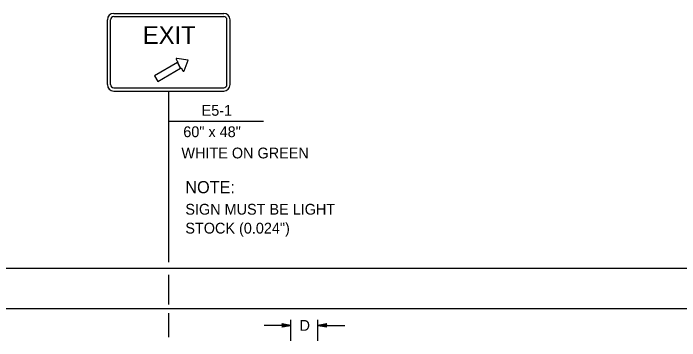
# Model space of a CAD drawing. Extents: x 499945 to 500993, y 499985 to 500645.
# Drawn here: x 500389.7 to 500636.9, y 500175.6 to 500296.9 of the extents above; entities that cross this region are included whole.
import ezdxf

# ---------------------------------------------------------------- set-up
doc = ezdxf.new("R2010")
doc.units = 0
for name, color, linetype in [('1', 7, 'Continuous'), ('24', 7, 'Continuous'), ('5', 7, 'Continuous'), ('56', 7, 'Continuous'), ('60', 7, 'Continuous')]:
    doc.layers.add(name, color=color, linetype=linetype)

msp = doc.modelspace()

# ---------------------------------------------------------------- linework, layer by layer
at = {"layer": '1'}
for p, q in [((500447.38, 500204.71), (500447.38, 500268.14)), ((500168.84, 500202.51), (500754.89, 500202.51)), ((500447.38, 500189.06), (500447.38, 500200.04)), ((500168.84, 500187.52), (500754.89, 500187.52)), ((500447.38, 500176.87), (500447.38, 500185.81)), ((500492.73, 500175.62), (500492.73, 500183.28)), ((500502.72, 500175.62), (500502.72, 500183.28)), ((500492.73, 500181.28), (500482.73, 500181.28)), ((500502.72, 500181.28), (500512.71, 500181.28))]:
    msp.add_line(p, q, dxfattribs=at)
at = {"layer": '24'}
for points in [[(500492.73, 500181.28), (500489.38, 500181.87), (500490.18, 500181.28), (500489.39, 500180.7), (500492.73, 500181.28), (500492.5, 500181.28), (500489.47, 500181.83), (500490.24, 500181.27), (500489.53, 500180.74), (500492.38, 500181.27), (500492.27, 500181.28), (500489.67, 500181.74), (500490.26, 500181.27), (500489.66, 500180.82), (500492.22, 500181.28), (500492.11, 500181.27), (500489.84, 500181.68), (500490.28, 500181.28), (500489.83, 500180.87), (500491.79, 500181.26), (500491.6, 500181.27), (500490.01, 500181.59), (500490.32, 500181.29), (500489.98, 500180.96), (500491.56, 500181.28), (500491.39, 500181.29), (500490.19, 500181.5), (500490.42, 500181.26), (500490.17, 500181.04), (500491.22, 500181.28), (500491.05, 500181.3), (500490.33, 500181.44), (500490.45, 500181.27), (500490.26, 500181.1), (500490.97, 500181.28), (500490.5, 500181.39), (500490.56, 500181.27), (500490.36, 500181.14), (500490.85, 500181.26), (500490.54, 500181.34), (500490.67, 500181.24), (500490.52, 500181.18), (500490.67, 500181.27), (500490.59, 500181.29)], [(500502.72, 500181.28), (500506.07, 500180.69), (500505.27, 500181.28), (500506.05, 500181.86), (500502.72, 500181.28), (500502.94, 500181.29), (500505.98, 500180.73), (500505.21, 500181.29), (500505.92, 500181.82), (500503.06, 500181.3), (500503.17, 500181.28), (500505.77, 500180.82), (500505.19, 500181.29), (500505.79, 500181.74), (500503.22, 500181.28), (500503.34, 500181.3), (500505.61, 500180.89), (500505.17, 500181.28), (500505.62, 500181.69), (500503.66, 500181.3), (500503.85, 500181.3), (500505.44, 500180.97), (500505.13, 500181.27), (500505.46, 500181.6), (500503.88, 500181.28), (500504.06, 500181.27), (500505.26, 500181.07), (500505.03, 500181.3), (500505.28, 500181.53), (500504.23, 500181.28), (500504.39, 500181.26), (500505.11, 500181.13), (500504.99, 500181.29), (500505.19, 500181.47), (500504.48, 500181.28), (500504.95, 500181.17), (500504.88, 500181.3), (500505.09, 500181.43), (500504.6, 500181.3), (500504.91, 500181.22), (500504.78, 500181.32), (500504.93, 500181.38), (500504.78, 500181.29), (500504.86, 500181.27)]]:
    msp.add_lwpolyline(points, dxfattribs=at)
at = {"layer": '5'}
msp.add_line((500447.38, 500257.01), (500482.51, 500257.01), dxfattribs=at)
at = {"layer": '56'}
for p, q in [((500427, 500296.92), (500467.77, 500296.92)), ((500424.6, 500270.54), (500424.6, 500294.52)), ((500425.8, 500270.54), (500425.8, 500294.52)), ((500427, 500295.72), (500467.77, 500295.72)), ((500468.97, 500270.54), (500468.97, 500294.52)), ((500470.17, 500270.54), (500470.17, 500294.52)), ((500427, 500269.34), (500467.77, 500269.34)), ((500427, 500268.14), (500467.77, 500268.14))]:
    msp.add_line(p, q, dxfattribs=at)
for centre, radius, start, end in [((500427, 500294.52), 2.4, 90, 180), ((500467.77, 500294.52), 2.4, 0, 90), ((500427, 500294.52), 1.2, 90, 180), ((500467.77, 500294.52), 1.2, 0, 90), ((500427, 500270.54), 2.4, 180, 270), ((500427, 500270.54), 1.2, 180, 270), ((500467.77, 500270.54), 2.4, 270, 0), ((500467.77, 500270.54), 1.2, 270, 0)]:
    msp.add_arc(centre, radius, start, end, dxfattribs=at)
at = {"layer": '60'}
msp.add_line((500447.38, 500268.14), (500447.38, 500268.14), dxfattribs=at)
for points in [[(500451.78, 500276.59), (500451.89, 500276.62), (500451.94, 500276.61), (500451.99, 500276.6), (500452.02, 500276.59), (500452.06, 500276.56), (500452.11, 500276.5), (500452.62, 500275.61), (500452.67, 500275.56), (500452.72, 500275.52), (500452.75, 500275.51), (500452.81, 500275.49), (500452.84, 500275.49), (500452.88, 500275.5), (500452.95, 500275.52), (500453, 500275.56), (500453.03, 500275.6), (500453.05, 500275.65), (500454.55, 500279.57), (500450.41, 500280.23), (500450.35, 500280.23), (500450.31, 500280.23), (500450.25, 500280.2), (500450.18, 500280.14), (500450.15, 500280.08), (500450.13, 500280.03), (500450.13, 500279.99), (500450.16, 500279.88), (500450.67, 500278.99), (500450.7, 500278.94), (500450.7, 500278.89), (500450.7, 500278.86), (500450.7, 500278.81), (500450.67, 500278.75), (500450.59, 500278.66)], [(500451.78, 500276.59), (500450.59, 500278.66), (500442.08, 500273.75), (500443.28, 500271.67)]]:
    msp.add_lwpolyline(points, close=True, dxfattribs=at)

# ---------------------------------------------------------------- texts
at = {"layer": '1'}
for s, height, p in [('NOTE:', 4.5, (500453.54, 500230.26)), ('D', 4, (500495.91, 500179.28))]:
    msp.add_text(s, height=height, dxfattribs=at).set_placement(p)
at = {"layer": '5'}
for s, height, p in [('EXIT', 6.6, (500437.76, 500285.56)), ('E5-1', 4, (500459.58, 500258.97)), ('60" x 48"', 4, (500452.78, 500251.04)), ('WHITE ON GREEN', 4, (500452.08, 500243.16)), ('SIGN MUST BE LIGHT', 4, (500453.54, 500222.32)), ('STOCK (0.024")', 4, (500453.54, 500215.32))]:
    msp.add_text(s, height=height, dxfattribs=at).set_placement(p)

doc.saveas('drawing.dxf')
